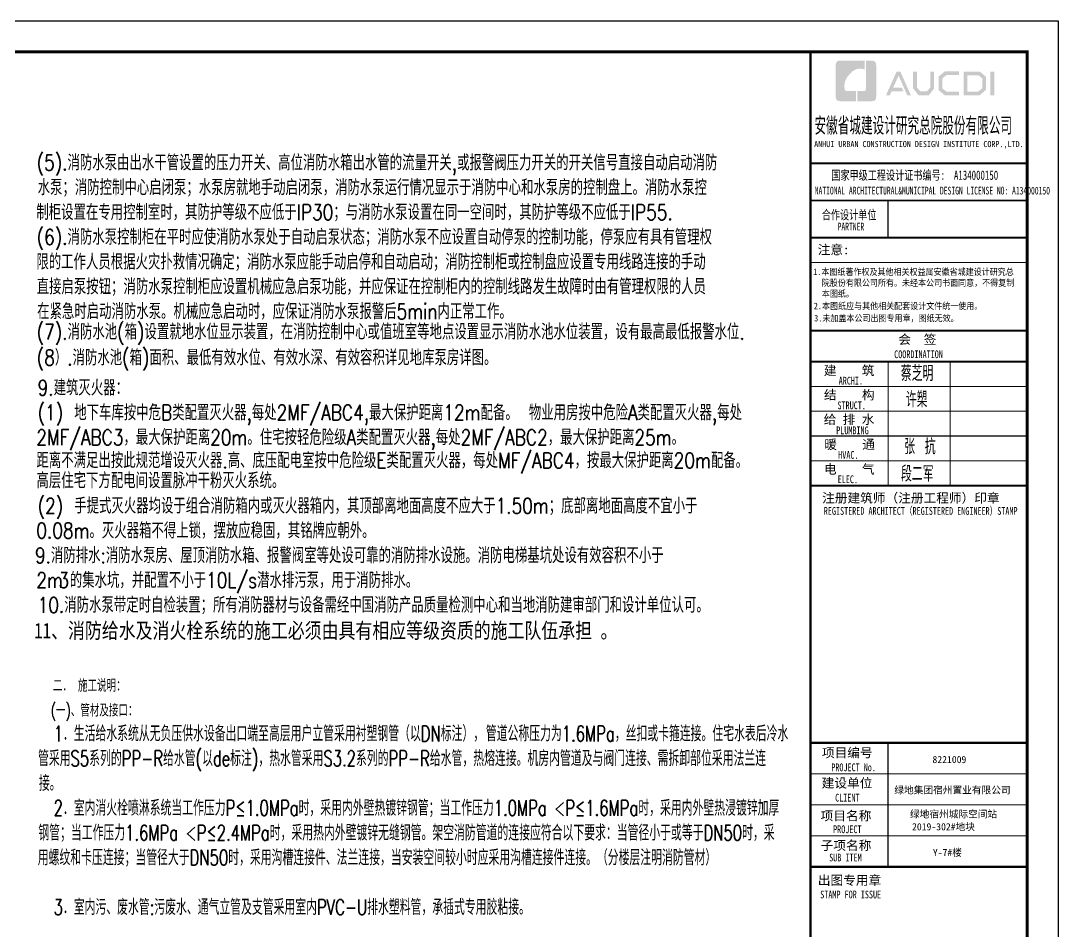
# Model space of a CAD drawing. Extents: x 27938 to 1507990, y 110129 to 923079.
# Drawn here: x 471614 to 505097, y 613078 to 642457 of the extents above; entities that cross this region are included whole.
import ezdxf

# ---------------------------------------------------------------- set-up
doc = ezdxf.new("R2010")
doc.units = 0
doc.header["$LTSCALE"] = 1000
doc.header["$MEASUREMENT"] = 0
for name, color, linetype in [('0s_水标注', 7, 'Continuous'), ('图框', 140, 'Continuous'), ('图签文字', 147, 'Continuous')]:
    doc.layers.add(name, color=color, linetype=linetype)
doc.layers.add('yichutu', color=7, linetype='Continuous', true_color=0xffffff, plot=False)
doc.layers.add('图签', color=147, linetype='Continuous', lineweight=18)
doc.styles.add('-黑体', font='simhei.ttf', dxfattribs={"width": 0.8})
doc.styles.add('HT', font='simhei.ttf')
doc.styles.add('HZ', font='txt', dxfattribs={"bigfont": 'hztxt'})
doc.styles.add('HZTXT', font='COMPLEX', dxfattribs={"width": 0.7, "bigfont": 'HZTXT'})
doc.styles.add('宋体', font='', dxfattribs={"height": 50})
doc.styles.add('建筑图签-1', font='simhei.ttf', dxfattribs={"width": 0.7})
doc.styles.add('建筑图签-2', font='TXT.shx', dxfattribs={"width": 0.5, "bigfont": 'HZTXT.shx'})
doc.styles.get('宋体').set_extended_font_data('SimSun')

# ---------------------------------------------------------------- blocks, each defined once
blk = doc.blocks.new('院标1')
h = blk.add_hatch(color=150)
h.dxf.hatch_style = 1
h.set_gradient(color1=(33, 113, 253), color2=(33, 113, 253), tint=1, name='INVCURVED')
edge = h.paths.add_edge_path()
edge.add_spline(control_points=[(116373, 648379), (116379, 648379), (116382, 648379), (116391, 648379), (116391, 648379), (116391, 648379), (116616, 648379), (116616, 648379), (116616, 648379), (116616, 648379), (116616, 648054), (116616, 648054), (116616, 648054), (116616, 648054), (116108, 648054), (116108, 648054), (116108, 648054), (116028, 648054), (115963, 648111), (115963, 648199), (115963, 648199), (115963, 648199), (115963, 649215), (115963, 649215), (115963, 649215), (115963, 649295), (116018, 649360), (116108, 649360), (116108, 649360), (116108, 649360), (116897, 649360), (116897, 649360), (116897, 649360), (116897, 649360), (116897, 649080), (116897, 649080), (116897, 649080), (116897, 649080), (116566, 649140), (116356, 648859), (116356, 648859), (116245, 648719), (116240, 648545), (116247, 648466), (116247, 648466), (116254, 648386), (116247, 648466), (116247, 648466), (116247, 648466), (116247, 648466), (116258, 648374), (116373, 648379)], knot_values=[0, 0, 0, 0, 0.071429, 0.071429, 0.071429, 0.107143, 0.142857, 0.142857, 0.142857, 0.178571, 0.214286, 0.214286, 0.214286, 0.25, 0.285714, 0.285714, 0.285714, 0.321429, 0.357143, 0.357143, 0.357143, 0.392857, 0.428571, 0.428571, 0.428571, 0.464286, 0.5, 0.5, 0.5, 0.535714, 0.571429, 0.571429, 0.571429, 0.607143, 0.642857, 0.642857, 0.642857, 0.678571, 0.714286, 0.714286, 0.714286, 0.75, 0.785714, 0.785714, 0.785714, 0.821429, 0.857143, 0.857143, 0.857143, 0.928571, 1, 1, 1, 1], degree=3, periodic=0)
h = blk.add_hatch(color=150)
h.dxf.hatch_style = 1
h.set_gradient(color1=(33, 113, 253), color2=(33, 113, 253), tint=1, name='INVCURVED')
edge = h.paths.add_edge_path()
edge.add_spline(control_points=[(117268, 649215), (117268, 649215), (117268, 648199), (117268, 648199), (117268, 648199), (117268, 648114), (117212, 648054), (117123, 648054), (117123, 648054), (117123, 648054), (116663, 648054), (116663, 648054), (116663, 648054), (116663, 648054), (116663, 648379), (116663, 648379), (116663, 648379), (116663, 648379), (116865, 648379), (116865, 648379), (116865, 648379), (116907, 648379), (116941, 648413), (116941, 648455), (116941, 648455), (116941, 648455), (116941, 649360), (116941, 649360), (116941, 649360), (116941, 649360), (117123, 649360), (117123, 649360), (117123, 649360), (117204, 649360), (117268, 649306), (117268, 649215)], knot_values=[0, 0, 0, 0, 0.1, 0.1, 0.1, 0.15, 0.2, 0.2, 0.2, 0.25, 0.3, 0.3, 0.3, 0.35, 0.4, 0.4, 0.4, 0.45, 0.5, 0.5, 0.5, 0.55, 0.6, 0.6, 0.6, 0.65, 0.7, 0.7, 0.7, 0.75, 0.8, 0.8, 0.8, 0.9, 1, 1, 1, 1], degree=3, periodic=0)
blk = doc.blocks.new('TK')
at = {"layer": '图框'}
h = blk.add_hatch(color=256, dxfattribs=at)
h.paths.add_polyline_path([(547288, 547072), (547414, 547072), (547414, 546302), (547288, 546302)])
h.paths.add_polyline_path([(546536, 546956), (546536, 546430), (546896, 546430), (547020, 546536), (547020, 546855), (546900, 546956)], flags=16)
h.paths.add_polyline_path([(546418, 547074), (546418, 546311), (546940, 546311), (547138, 546482), (547138, 546910), (546943, 547074)])
h.paths.add_polyline_path([(546275, 547077), (546275, 546962), (545868, 546962), (545735, 546851), (545735, 546531), (545868, 546429), (546277, 546429), (546277, 546307), (545813, 546307), (545611, 546481), (545611, 546910), (545809, 547077)])
h.paths.add_polyline_path([(544792, 547075), (544912, 547075), (544912, 546565), (545026, 546433), (545237, 546433), (545351, 546565), (545351, 547075), (545465, 547075), (545465, 546528), (545301, 546311), (544963, 546311), (544792, 546530)])
h.paths.add_polyline_path([(544260, 547074), (544377, 547074), (544719, 546310), (544603, 546310), (544322, 546944), (544147, 546556), (544418, 546556), (544479, 546440), (544098, 546440), (544039, 546308), (543916, 546308)])
for p, q in [((541480, 544114), (548480, 544114)), ((541480, 544114), (548480, 544114)), ((541480, 542914), (548480, 542914))]:
    blk.add_line(p, q, dxfattribs=at)
blk.add_lwpolyline([(465375, 548714), (549475, 548714), (549475, 489314), (465375, 489314)], close=True, dxfattribs=at)
blk.add_lwpolyline([(465375, 548714), (549475, 548714), (549475, 489314), (465375, 489314)], close=True, dxfattribs=at)
at = {"layer": '图框', "const_width": 100}
blk.add_lwpolyline([(548475, 490314), (548475, 547714), (467875, 547714), (467875, 490314)], close=True, dxfattribs=at)
at = {"layer": '图框'}
for points, const_width in [([(541480, 490314), (541480, 547714)], 70), ([(541480, 544114), (548480, 544114)], 60), ([(541480, 542914), (548480, 542914)], 60), ([(541480, 542914), (548480, 542914)], 60), ([(543980, 542914), (543980, 541714)], 35), ([(541480, 541714), (548480, 541714)], 60), ([(541480, 541714), (548480, 541714)], 60), ([(541480, 540913), (548480, 540913)], 35), ([(541488, 538714), (548488, 538714)], 60), ([(541488, 537714), (548488, 537714)], 70), ([(541488, 537714), (548488, 537714)], 70), ([(543988, 537714), (543988, 533714)], 35), ([(545988, 537714), (545988, 533714)], 35), ([(541488, 536914), (548488, 536914)], 35), ([(541488, 536114), (548488, 536114)], 35), ([(541488, 535314), (548488, 535314)], 35), ([(541488, 534514), (548488, 534514)], 35), ([(541488, 533714), (548488, 533714)], 70), ([(541480, 525414), (548480, 525414)], 70), ([(541480, 525414), (548480, 525414)], 70), ([(543980, 521414), (543980, 525414)], 35), ([(541480, 524414), (548480, 524414)], 35), ([(541480, 523414), (548480, 523414)], 35), ([(541480, 522414), (548480, 522414)], 35), ([(548480, 521414), (541480, 521414)], 70)]:
    blk.add_lwpolyline(points, dxfattribs=dict(at, const_width=const_width))
blk.add_blockref('院标1', (426331, -101935))
for s, height, style, width, p in [('ANHUI URBAN CONSTRUCTION DESIGN INSTITUTE CORP.,LTD.', 200, '建筑图签-1', 0.91, (541598, 544636)), ('NATIONAL ARCHITECTURAL&MUNICIPAL DESIGN LICENSE NO: A134000150', 250, '建筑图签-1', 0.6, (541617, 543108)), ('PARTNER', 250, '建筑图签-1', 0.6, (542355, 541947)), ('1.本图纸著作权及其他相关权益属安徽省城建设计研究总', 210, 'HT', 0.88, (541566, 540507)), ('院股份有限公司所有。未经本公司书面同意，不得复制', 210, 'HT', 0.88, (541845, 540153)), ('本图纸。', 210, 'HT', 0.88, (541845, 539803)), (' 2.本图纸应与其他相关配套设计文件统一使用。 ', 210, 'HT', 0.88, (541455, 539406)), ('3.未加盖本公司出图专用章，图纸无效。', 210, 'HT', 0.88, (541598, 539011)), ('COORDINATION', 250, '建筑图签-1', 0.7, (544180, 537827)), ('ARCHI.', 250, '建筑图签-1', 0.7, (542389, 536975)), ('STRUCT.', 250, '建筑图签-1', 0.7, (542350, 536179)), ('PLUMBING', 250, '建筑图签-1', 0.7, (542309, 535372)), ('HVAC.', 250, '建筑图签-1', 0.7, (542374, 534579)), ('ELEC.', 250, '建筑图签-1', 0.7, (542358, 533794)), ('REGISTERED ARCHITECT（REGISTERED ENGINEER）STAMP', 250, '建筑图签-1', 0.7, (541909, 532772)), ('PROJECT No.', 250, '建筑图签-1', 0.7, (542150, 524499, -1799)), ('CLIENT', 250, '建筑图签-1', 0.7, (542274, 523520)), ('PROJECT', 250, '建筑图签-1', 0.7, (542209, 522500)), ('SUB ITEM', 250, '建筑图签-1', 0.7, (542082, 521589)), ('STAMP FOR ISSUE', 250, '建筑图签-1', 0.7, (541793, 520395))]:
    blk.add_text(s, height=height, dxfattribs=dict(at, style=style, width=width)).set_placement(p)
at = {"layer": '图签', "color": 2, "style": '宋体'}
for s, height, p in [('8221009', 229.3, (545417, 524761)), ('绿地集团宿州置业有限公司', 229.34, (544185, 523776)), ('绿地宿州城际空间站', 229.3, (544690, 523001)), ('2019-302#地块', 229.34, (544757, 522592)), ('Y-7#楼', 229.3, (545429, 521761))]:
    blk.add_text(s, height=height, dxfattribs=at).set_placement(p)
at = {"layer": '图签文字', "color": 7, "style": '建筑图签-1'}
for s, height, width, p in [('安徽省城建设计研究总院股份有限公司', 500, 0.55, (541608, 545091)), ('国家甲级工程设计证书编号:  A134000150', 300, 0.7, (542152, 543581)), ('合作设计单位', 300, 0.7, (541845, 542304))]:
    blk.add_text(s, height=height, dxfattribs=dict(at, width=width)).set_placement(p)
for s, p in [('注意:', (541711, 541177)), ('会  签', (544315, 538281)), ('建    筑', (541910, 537280)), ('结    构', (541914, 536493)), ('给 排 水', (541905, 535699)), ('暖    通', (541923, 534896)), ('电    气', (541913, 534096)), ('注册建筑师（注册工程师）印章', (541855, 533167)), ('项目编号', (541848, 524946)), ('建设单位', (541840, 523969)), ('项目名称', (541807, 522911)), ('子项名称', (541807, 521954)), ('出图专用章', (541716, 520832))]:
    blk.add_text(s, height=300, dxfattribs=at).set_placement(p)
at = {"layer": '图签文字', "color": 1, "style": '建筑图签-2', "width": 0.7}
for s, p in [('蔡芝明', (544395, 537085)), ('许槊', (544555, 536242)), ('张 抗', (544505, 534724)), ('段二军', (544401, 533845))]:
    blk.add_text(s, height=500, dxfattribs=at).set_placement(p)
blk = doc.blocks.new('yct-841-594-84100-59399.9999999999-100-1000.0')
at = {"layer": 'yichutu', "color": 7, "true_color": 0xffffff}
blk.add_lwpolyline([(0, 0), (0, 59400), (84100, 59400), (84100, 0)], close=True, dxfattribs=at)

msp = doc.modelspace()

# ---------------------------------------------------------------- block references
msp.add_blockref('TK', (-44377.6, 93743.3))
at = {"layer": 'yichutu'}
msp.add_blockref('yct-841-594-84100-59399.9999999999-100-1000.0', (420997.4, 583057), dxfattribs=at)

# ---------------------------------------------------------------- texts
at = {"style": 'HZ', "width": 0.8}
for s, p in [('(7).消防水池(箱)设置就地水位显示装置，在消防控制中心或值班室等地点设置显示消防水池水位装置，设有最高最低报警水位.', (472132, 632171)), ('(8）.消防水池(箱)面积、最低有效水位、有效水深、有效容积详见地库泵房详图。', (472132, 631337.7))]:
    msp.add_text(s, height=500, dxfattribs=at).set_placement(p)
at = {"color": 1, "style": '-黑体', "width": 0.8}
msp.add_text('11、消防给水及消火栓系统的施工必须由具有相应等级资质的施工队伍承担 。', height=500, dxfattribs=at).set_placement((472049.2, 622530.7))
at = {"layer": '0s_水标注', "color": 7, "style": 'HZ', "width": 0.8}
for s, p in [('(5).消防水泵由出水干管设置的压力开关、高位消防水箱出水管的流量开关,或报警阀压力开关的开关信号直接自动启动消防', (472128.8, 637627.7)), ('水泵；消防控制中心启闭泵；水泵房就地手动启闭泵，消防水泵运行情况显示于消防中心和水泵房的控制盘上。消防水泵控', (472159.4, 636827.7)), ('制柜设置在专用控制室时，其防护等级不应低于IP30；与消防水泵设置在同一空间时，其防护等级不应低于IP55.', (472118.4, 636027.7)), ('(6).消防水泵控制柜在平时应使消防水泵处于自动启泵状态；消防水泵不应设置自动停泵的控制功能，停泵应有具有管理权', (472128.8, 635227.7)), ('限的工作人员根据火灾扑救情况确定；消防水泵应能手动启停和自动启动；消防控制柜或控制盘应设置专用线路连接的手动', (472118.4, 634427.7)), ('直接启泵按钮；消防水泵控制柜应设置机械应急启泵功能，并应保证在控制柜内的控制线路发生故障时由有管理权限的人员', (472127.9, 633627.7)), ('在紧急时启动消防水泵。机械应急启动时，应保证消防水泵报警后5min内正常工作。', (472143.6, 632827.7))]:
    msp.add_text(s, height=500, dxfattribs=at).set_placement(p)
at = {"layer": '0s_水标注'}
for s, height, style, width, p in [('9.建筑灭火器：', 500, 'HZ', 0.8, (472161.2, 630364.8)), ('(2) 手提式灭火器均设于组合消防箱内或灭火器箱内，其顶部离地面高度不应大于1.50m；底部离地面高度不宜小于', 500, 'HZ', 0.8, (472161.2, 626554.8)), ('0.08m。灭火器箱不得上锁，摆放应稳固，其铭牌应朝外。', 500, 'HZ', 0.8, (472118.4, 625754.8)), ('9.消防排水:消防水泵房、屋顶消防水箱、报警阀室等处设可靠的消防排水设施。消防电梯基坑处设有效容积不小于', 500, 'HZ', 0.8, (472075.5, 624954.8)), ('2m', 500, 'HZ', 0.8, (472118.4, 624154.8)), ('3', 500, 'HZ', 0.8, (472832.6, 624154.8)), ('的集水坑，并配置不小于10L/s潜水排污泵，用于消防排水。', 500, 'HZ', 0.8, (473196.6, 624154.8)), ('10.消防水泵带定时自检装置；所有消防器材与设备需经中国消防产品质量检测中心和当地消防建审部门和设计单位认可。', 500, 'HZ', 0.8, (472161.2, 623354.8)), ('二． 施工说明：', 400, 'HZTXT', 0.7, (472653, 620805.6)), ('(一)、管材及接口：', 399.9, 'HZTXT', 0.7, (472583.8, 620005.6)), ('管道公称压力为1.6MPa，丝扣或卡箍连接。住宅水表后冷水', 500, 'HZTXT', 0.7, (486625.1, 619205.6)), ('管采用S5系列的PP-R给水管(以de标注)，热水管采用S3.2系列的PP-R给水管，热熔连接。机房内管道及与阀门连接、需拆卸部位采用法兰连', 500, 'HZTXT', 0.7, (472172.7, 618405.6)), ('接。', 500, 'HZTXT', 0.7, (472200.2, 617605.6)), ('2．室内消火栓喷淋系统当工作压力P≤1.0MPa时，采用内外壁热镀锌钢管；当工作压力1.0MPa <P≤1.6MPa时，采用内外壁热浸镀锌加厚', 500, 'HZTXT', 0.7, (472675.1, 616805.6)), ('钢管；当工作压力1.6MPa <P≤2.4MPa时，采用热内外壁镀锌无缝钢管。架空消防管道的连接应符合以下要求：当管径小于或等于DN50时，采', 500, 'HZTXT', 0.7, (472183.7, 616005.6)), ('用螺纹和卡压连接；当管径大于DN50时，采用沟槽连接件、法兰连接，当安装空间较小时应采用沟槽连接件连接。（分楼层注明消防管材）', 500, 'HZTXT', 0.7, (472164.4, 615205.6)), ('3．室内污、废水管:污废水、通气立管及支管采用室内PVC-U排水塑料管，承插式专用胶粘接。', 500, 'HZTXT', 0.7, (472675.1, 613605.6))]:
    msp.add_text(s, height=height, dxfattribs=dict(at, style=style, width=width)).set_placement(p)
at = {"layer": '0s_水标注', "color": 0}
for s, style, width, p in [('(1) 地下车库按中危B类配置灭火器,每处2MF/ABC4,最大保护距离12m配备。 物业用房按中危险A类配置灭火器,每处', 'HZ', 0.8, (472161.2, 629564.8)), ('2MF/ABC3，最大保护距离20m。住宅按轻危险级A类配置灭火器,每处2MF/ABC2，最大保护距离25m。', 'HZ', 0.8, (472117.9, 628764.8)), ('距离不满足出按此规范增设灭火器.高、底压配电室按中危险级E类配置灭火器，每处MF/ABC4，按最大保护距离20m配备。 ', 'HZ', 0.8, (472121.2, 628019.6)), ('高层住宅下方配电间设置脉冲干粉灭火系统。', 'HZ', 0.8, (472121.2, 627369.6)), ('1．生活给水系统从无负压供水设备出口端至高层用户立管采用衬塑钢管（以DN标注），', 'HZTXT', 0.7, (472675.1, 619205.6))]:
    msp.add_text(s, height=500, dxfattribs=dict(at, style=style, width=width)).set_placement(p)

doc.saveas('drawing.dxf')
